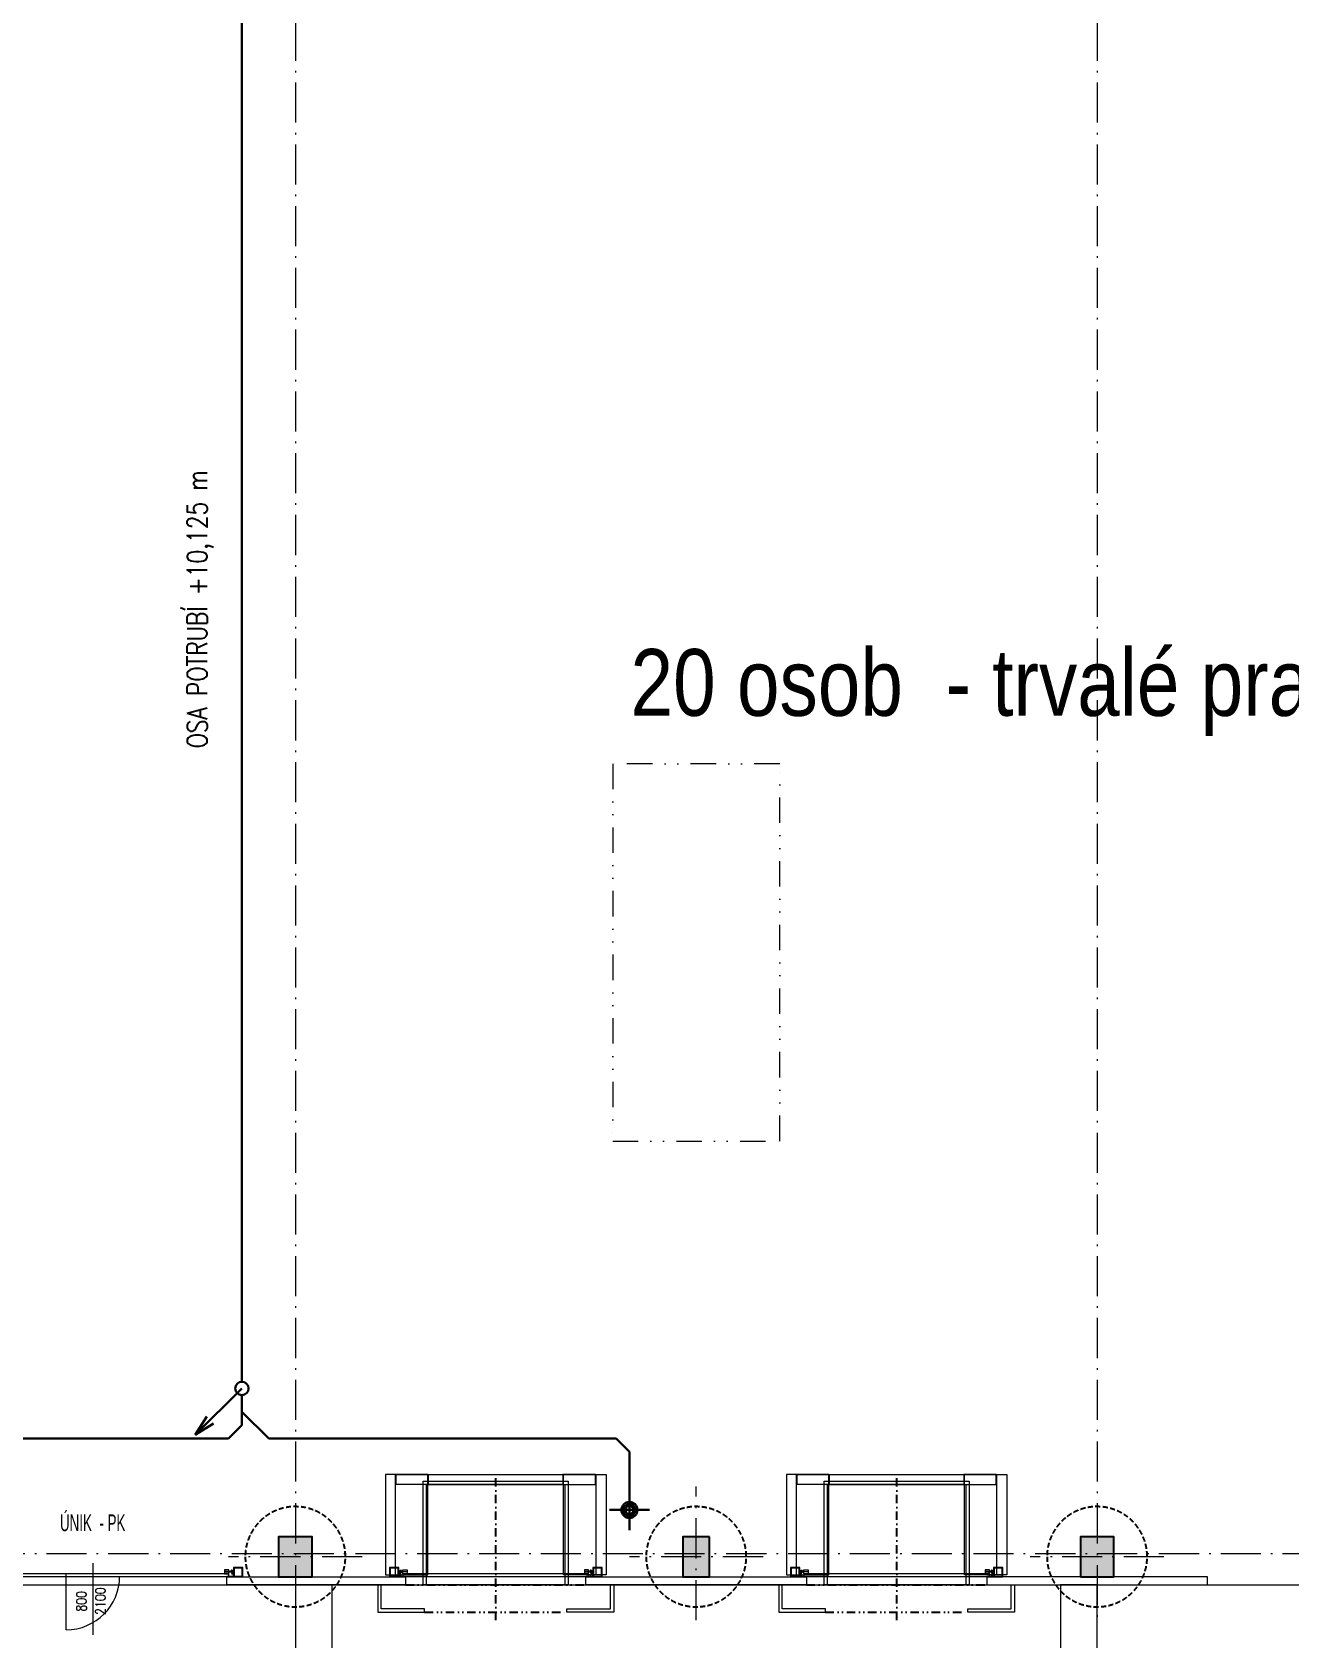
# Model space of a CAD drawing. Header units: millimetres. Extents: x 325046 to 1268204, y 1875583 to 2761998.
# Drawn here: x 726139 to 744963, y 2469612 to 2493673 of the extents above; entities that cross this region are included whole.
import ezdxf

# ---------------------------------------------------------------- set-up
doc = ezdxf.new("R2010")
doc.units = ezdxf.units.MM
doc.header["$LTSCALE"] = 100
doc.header["$PDMODE"] = 65
for name, pattern in [('$AUDIT_BAD_LTYPE1', [0]), ('ACAD_ISO10W100', [18.5, 12, -3, 0.5, -3]), ('DASHDOT', [1, 0.5, -0.25, 0, -0.25]), ('DASHED', [0.75, 0.5, -0.25]), ('DIVIDE', [31.75, 12.7, -6.35, 0, -6.35, 0, -6.35]), ('SO02_F11anp01$0${ Leader Line}', [0])]:
    doc.linetypes.add(name, pattern=pattern)
for name, color, linetype, lineweight, true_color in [('DVEŘE - POPIS', 7, 'Continuous', 5, 0x008a22), ('GATE', 7, 'Continuous', 9, 0x002eb8), ('Korabek-text', 7, 'Continuous', 0, 0x7a7a7a), ('Korabek-trasy', 7, 'Continuous', 30, 0x7478c3), ('Korabek-vpuste', 7, 'Continuous', 30, 0x6f7ceb), ('Manipulační - obrys - 1. etapa', 7, 'Continuous', 13, 0x1a63a8), ('OCELOVÉ KONSTRUKCE', 7, 'Continuous', 13, 0x2865c8), ('otvory', 7, 'Continuous', 20, 0xb30000), ('Parkování - členění - 2. etapa', 7, 'Continuous', 9, 0x4f4fb0), ('PO - dveře a odolnosti', 7, 'Continuous', 9, 0xc51645), ('Světlíky', 7, 'DIVIDE', 15, 0xf81696), ('TECH - počty osob', 7, 'Continuous', 9, 0xf91a5d)]:
    doc.layers.add(name, color=color, linetype=linetype, lineweight=lineweight, true_color=true_color)
for name, color, linetype in [('Kóty osové', 5, 'Continuous'), ('NRŘ', 6, 'DIVIDE'), ('ŽB- SLOUPY', 3, 'Continuous')]:
    doc.layers.add(name, color=color, linetype=linetype)
for name, color, linetype, lineweight in [('Objekty - osy', 5, 'ACAD_ISO10W100', 20), ('OBVODOVÝ PLÁŠŤ', 2, 'Continuous', 9), ('PŘEDĚL', 8, 'Continuous', 5), ('ŽB - Šraf-prefa', 253, 'Continuous', 13)]:
    doc.layers.add(name, color=color, linetype=linetype, lineweight=lineweight)
doc.layers.add('Příprava na dock', color=7, linetype='Continuous', true_color=0x616161)
doc.styles.add('ARIAL NARROW', font='ARIALN.TTF')
doc.styles.add('ARIL-TENKÝ', font='arial.ttf')
doc.styles.add('FSIMPLEX', font='simplex.shx')
doc.styles.add('ROMANS', font='romans.shx', dxfattribs={"width": 0.8})
doc.dimstyles.new('400', dxfattribs={"dimscale": 400, "dimtxt": 2.5, "dimasz": 2, "dimexe": 1, "dimexo": 12, "dimgap": 1, "dimtad": 1, "dimdec": 0, "dimzin": 0, "dimdsep": 46, "dimtxsty": 'ARIL-TENKÝ', "dimblk": 'ARCHTICK', "dimcen": 4, "dimdle": 1, "dimclrd": 256, "dimclre": 256, "dimclrt": 7, "dimadec": 0, "dimazin": 0, "dimtfac": 1, "dimtdec": 0, "dimtix": 1, "dimtofl": 0, "dimtmove": 0, "dimatfit": 0, "dimldrblk": 'OBLIQUE', "dimfxl": 1, "dimtolj": 1, "dimtzin": 0, "dimlwd": -1, "dimlwe": -1, "dimarcsym": 0})

# ---------------------------------------------------------------- blocks, each defined once
blk = doc.blocks.new('H1 PU')
at = {"layer": 'Příprava na dock', "linetype": 'DASHED', "ltscale": 1.5}
blk.add_circle((1537736, -4876565), 750, dxfattribs=at)
blk = doc.blocks.new('A$C7DC35752')
at = {"layer": 'OCELOVÉ KONSTRUKCE', "flags": 128}
blk.add_lwpolyline([(0, 140), (0, 0), (140, 0), (140, 140), (0, 140)], dxfattribs=at)
blk.add_lwpolyline([(10, 130), (10, 10), (130, 10), (130, 130)], close=True, dxfattribs=at)
blk = doc.blocks.new('vpust_tučně')
at = {"layer": 'Korabek-vpuste'}
for p, q in [((53.146, 90.671), (53.146, 91.171)), ((52.896, 90.921), (53.396, 90.921))]:
    blk.add_line(p, q, dxfattribs=at)
for radius in [0.1, 0.075, 0.05]:
    blk.add_circle((53.146, 90.921), radius, dxfattribs=at)
blk = doc.blocks.new('A$C73023567')
at = {"layer": 'Korabek-trasy'}
for p, q in [((23475, 31215.6), (23475, 7415.6)), ((23475, 7315.6), (22777.7, 6618.2)), ((23475, 7215.6), (23475, 6765.9)), ((22777.7, 6618.2), (22948.4, 6892.8)), ((22777.7, 6618.2), (23052.3, 6788.9)), ((23475, 6765.9), (23274.7, 6565.6)), ((23475, 6966.2), (23875.7, 6565.6)), ((23274.7, 6565.6), (13475.3, 6565.6)), ((23875.7, 6565.6), (29074.7, 6565.6)), ((29074.7, 6565.6), (29275, 6365.2)), ((29275, 5495.6), (29275, 6365.2))]:
    blk.add_line(p, q, dxfattribs=at)
blk.add_circle((23475, 7315.6), 100, dxfattribs=at)
at = {"layer": 'Korabek-vpuste', "xscale": 1200, "yscale": 1200, "zscale": 1200, "rotation": 269.9999999927888}
blk.add_blockref('vpust_tučně', (-79830.6, 69270.4), dxfattribs=at)
at = {"layer": 'Korabek-text', "insert": (23048.2, 16901.8), "char_height": 300, "width": 28411.347, "attachment_point": 7, "rotation": 90, "style": 'ROMANS'}
blk.add_mtext('OSA POTRUBÍ +10,125 m', dxfattribs=at)
blk = doc.blocks.new('_ARCHTICK')
at = {"color": 0, "linetype": 'ByBlock', "const_width": 0.15}
blk.add_lwpolyline([(-0.5, -0.5), (0.5, 0.5)], dxfattribs=at)
blk = doc.blocks.new('*D1557')
at = {"layer": 'Defpoints', "color": 0, "transparency": 16777216}
for p in [(705684, 2470423), (1018474, 2470423), (705684, 2462680)]:
    blk.add_point(p, dxfattribs=at)
at = {"layer": 'Kóty osové', "transparency": 16777216}
for p, q in [((705684, 2465623), (705684, 2462280)), ((1018474, 2465623), (1018474, 2462280)), ((1018874, 2462680), (705284, 2462680))]:
    blk.add_line(p, q, dxfattribs=at)
at = {"layer": 'Kóty osové', "transparency": 16777216, "xscale": 800, "yscale": 800, "zscale": 800, "rotation": 180}
blk.add_blockref('_ARCHTICK', (705684, 2462680), dxfattribs=at)
at = {"layer": 'Kóty osové', "transparency": 16777216, "xscale": 800, "yscale": 800, "zscale": 800}
blk.add_blockref('_ARCHTICK', (1018474, 2462680), dxfattribs=at)
at = {"layer": 'Kóty osové', "color": 7, "transparency": 16777216, "insert": (862079, 2463591), "char_height": 1000, "attachment_point": 5, "style": 'ARIL-TENKÝ'}
blk.add_mtext('\\A1;312790', dxfattribs=at)
blk = doc.blocks.new('_Oblique')
at = {"color": 0, "lineweight": -2}
blk.add_line((-0.5, -0.5), (0.5, 0.5), dxfattribs=at)

msp = doc.modelspace()

# ---------------------------------------------------------------- hatches: boundary and pattern name
at = {"layer": 'ŽB - Šraf-prefa'}
h = msp.add_hatch(color=256, dxfattribs=at)
h.dxf.hatch_style = 1
h.paths.add_polyline_path([(729828.7, 2470542.7), (730328.7, 2470542.7), (730328.7, 2471142.7), (729828.7, 2471142.7)])
h = msp.add_hatch(color=256, dxfattribs=at)
h.dxf.hatch_style = 1
h.paths.add_polyline_path([(736278.7, 2471142.7), (735878.7, 2471142.7), (735878.7, 2470542.7), (736278.7, 2470542.7)])
h = msp.add_hatch(color=256, dxfattribs=at)
h.dxf.hatch_style = 1
h.paths.add_polyline_path([(741828.7, 2470542.7), (742328.7, 2470542.7), (742328.7, 2471142.7), (741828.7, 2471142.7)])

# ---------------------------------------------------------------- linework, layer by layer
at = {"layer": 'GATE'}
for p, q in [((731578.7, 2470572.7), (731578.7, 2472072.7)), ((734578.7, 2470572.7), (734578.7, 2472072.7)), ((737578.7, 2470572.7), (737578.7, 2472072.7)), ((740578.7, 2470572.7), (740578.7, 2472072.7))]:
    msp.add_line(p, q, dxfattribs=at)
for points in [[(731428.7, 2470572.6), (731428.7, 2470572.6), (732063.7, 2470572.7), (732063.7, 2472072.7), (732063.7, 2472072.7), (731428.7, 2472072.8), (731428.7, 2472072.8), (731428.7, 2472072.8), (731428.7, 2470572.7), (731428.7, 2470572.6), (731428.7, 2470572.6), (731428.7, 2470572.6)], [(732073.7, 2471922.8), (731588.7, 2471922.8), (731588.7, 2472072.7), (732073.7, 2472072.7)], [(732073.7, 2472072.7), (734083.7, 2472072.7), (734083.7, 2471922.8), (732073.7, 2471922.8), (732073.7, 2472072.7)], [(734080.2, 2471922.8), (734568.7, 2471922.8), (734568.7, 2472072.7), (734083.7, 2472072.7)], [(734728.7, 2472072.7), (734728.7, 2472072.7), (734728.7, 2472072.7), (734728.7, 2472072.7), (734728.7, 2470572.7), (734728.7, 2470572.7), (734728.7, 2470572.7), (734728.7, 2470572.7), (734728.7, 2470572.7), (734093.7, 2470572.7), (734093.7, 2472072.7), (734728.7, 2472072.7)], [(737428.7, 2470572.6), (737428.7, 2470572.6), (738063.7, 2470572.7), (738063.7, 2472072.7), (738063.7, 2472072.7), (737428.7, 2472072.8), (737428.7, 2472072.8), (737428.7, 2472072.8), (737428.7, 2470572.7), (737428.7, 2470572.6), (737428.7, 2470572.6), (737428.7, 2470572.6)], [(738073.7, 2471922.8), (737588.7, 2471922.8), (737588.7, 2472072.7), (738073.7, 2472072.7)], [(738073.7, 2472072.7), (740083.7, 2472072.7), (740083.7, 2471922.8), (738073.7, 2471922.8), (738073.7, 2472072.7)], [(740080.2, 2471922.8), (740568.7, 2471922.8), (740568.7, 2472072.7), (740083.7, 2472072.7)], [(740728.7, 2472072.7), (740728.7, 2472072.7), (740728.7, 2472072.7), (740728.7, 2472072.7), (740728.7, 2470572.7), (740728.7, 2470572.7), (740728.7, 2470572.7), (740728.7, 2470572.7), (740728.7, 2470572.7), (740093.7, 2470572.7), (740093.7, 2472072.7), (740728.7, 2472072.7)]]:
    msp.add_lwpolyline(points, dxfattribs=at)
at = {"layer": 'GATE', "linetype": 'Continuous'}
for points in [[(734163.3, 2471972.8), (734163.3, 2470422.7), (731993.3, 2470422.7), (731993.3, 2471972.8)], [(740163.3, 2471972.8), (740163.3, 2470422.7), (737993.3, 2470422.7), (737993.3, 2471972.8)]]:
    msp.add_lwpolyline(points, close=True, dxfattribs=at)
for points in [[(732043.3, 2470422.7), (732043.3, 2471922.8), (734113.3, 2471922.8), (734113.3, 2470422.7)], [(738043.3, 2470422.7), (738043.3, 2471922.8), (740113.3, 2471922.8), (740113.3, 2470422.7)], [(731312.8, 2470422.7), (731312.8, 2470012.7), (732013.3, 2470012.7), (732013.3, 2470062.7), (731362.8, 2470062.7), (731362.8, 2470422.7)], [(734843.8, 2470422.7), (734843.8, 2470012.7), (734143.3, 2470012.7), (734143.3, 2470062.7), (734793.8, 2470062.7), (734793.8, 2470422.7)], [(737312.8, 2470422.7), (737312.8, 2470012.7), (738013.3, 2470012.7), (738013.3, 2470062.7), (737362.8, 2470062.7), (737362.8, 2470422.7)], [(740843.8, 2470422.7), (740843.8, 2470012.7), (740143.3, 2470012.7), (740143.3, 2470062.7), (740793.8, 2470062.7), (740793.8, 2470422.7)]]:
    msp.add_lwpolyline(points, dxfattribs=at)
at = {"layer": 'Manipulační - obrys - 1. etapa'}
msp.add_lwpolyline([(1078473.7, 2536304.3), (1020165.4, 2469009.6), (1008323.1, 2455342.1, -0.2227545), (1001625.4, 2452363.4), (995702.1, 2452358.5), (995702.1, 2449363.8), (830802.7, 2449363.2, -0.1831287), (804292.9, 2459409.4, 0.3789665), (775131.9, 2459409.3, -0.1831282), (748622.2, 2449362.9), (705683.7, 2449362.8), (705683.7, 2470422.7), (1018473.7, 2470422.7), (1018513.7, 2494382.7), (1018473.7, 2542472.7), (1018473.7, 2542472.7), (1018473.7, 2542472.7), (1018473.7, 2542472.7), (1018578.7, 2542472.7)], format="xyb", dxfattribs=at)
at = {"layer": 'NRŘ', "ltscale": 0.1}
for p, q in [((731728.7, 2470422.7), (734428.7, 2470422.7)), ((737728.7, 2470422.7), (740428.7, 2470422.7)), ((732013.3, 2470012.7), (734143.3, 2470012.7)), ((738013.3, 2470012.7), (740143.3, 2470012.7))]:
    msp.add_line(p, q, dxfattribs=at)
at = {"layer": 'Objekty - osy', "ltscale": 0.5}
for points in [[(730078.7, 2591892.7), (730078.7, 2469892.7)], [(742078.7, 2591892.7), (742078.7, 2469892.7)], [(736078.7, 2469892.7), (736078.7, 2471892.7)], [(705078.7, 2470892.7), (1019078.7, 2470892.7)], [(731078.7, 2470842.7), (729078.7, 2470842.7)], [(737078.7, 2470842.7), (735078.7, 2470842.7)], [(743078.7, 2470842.7), (741078.7, 2470842.7)]]:
    msp.add_lwpolyline(points, dxfattribs=at)
at = {"layer": 'OBVODOVÝ PLÁŠŤ'}
for p, q in [((731688.7, 2470542.7), (731688.7, 2470542.7)), ((734493.7, 2470542.7), (734493.7, 2470542.7)), ((737678.7, 2470542.7), (737678.7, 2470542.7)), ((740493.7, 2470542.7), (740493.7, 2470542.7))]:
    msp.add_line(p, q, dxfattribs=at)
for points in [[(729053.7, 2470542.7), (731728.7, 2470542.7), (731728.7, 2470422.7), (729053.7, 2470422.7), (729053.7, 2470542.7)], [(734428.7, 2470542.7), (737728.7, 2470542.7), (737728.7, 2470422.7), (734428.7, 2470422.7), (734428.7, 2470542.7)], [(740428.7, 2470542.7), (740428.7, 2470422.7), (743728.7, 2470422.7), (743728.7, 2470542.7), (740428.7, 2470542.7)]]:
    msp.add_lwpolyline(points, dxfattribs=at)
at = {"layer": 'otvory'}
msp.add_line((726648.7, 2469748.6), (726648.7, 2470587.7), dxfattribs=at)
at = {"layer": 'otvory', "ltscale": 2, "transparency": 33554687}
msp.add_line((727048.7, 2470747.6), (727048.7, 2469674), dxfattribs=at)
at = {"layer": 'otvory'}
for points in [[(729083.2, 2470547.7), (729083.2, 2470587.7), (725014.1, 2470587.7), (725014.1, 2470547.7), (729083.2, 2470547.7)], [(734468.2, 2470547.7), (734468.2, 2470587.7), (731689.1, 2470587.7), (731689.1, 2470547.7), (734468.2, 2470547.7)], [(740468.2, 2470547.7), (740468.2, 2470587.7), (737689.1, 2470587.7), (737689.1, 2470547.7), (740468.2, 2470547.7)]]:
    msp.add_lwpolyline(points, dxfattribs=at)
at = {"layer": 'otvory', "ltscale": 2, "transparency": 33554687}
msp.add_arc((726648.7, 2470548.6), 800, 270, 0, dxfattribs=at)
at = {"layer": 'Parkování - členění - 2. etapa'}
for points in [[(730078.7, 2470422.8), (730078.2, 2458422.8, 1.2872633), (730628.2, 2458422.7), (730628.7, 2470422.7), (730078.7, 2470422.8)], [(741528.7, 2470422.8), (741528.2, 2458422.8, 0.9544085), (742078.2, 2458422.7), (742078.6, 2470422.7), (741528.7, 2470422.8)]]:
    msp.add_lwpolyline(points, format="xyb", dxfattribs=at)
at = {"layer": 'PŘEDĚL'}
for p, q in [((731643.9, 2470555.3), (731643.9, 2470550.5)), ((731645.6, 2470556.5), (731656.5, 2470556.5)), ((731647.3, 2470555.3), (731647.3, 2470550.5)), ((731648.7, 2470540.7), (731648.7, 2470563.8)), ((731648.7, 2470563.8), (731653.3, 2470563.8)), ((731653.3, 2470540.7), (731653.3, 2470563.8)), ((731654.8, 2470555.3), (731654.8, 2470550.5)), ((731658.2, 2470555.3), (731658.2, 2470550.5)), ((734491.8, 2470555.3), (734491.8, 2470550.5)), ((734493.5, 2470556.5), (734504.3, 2470556.5)), ((734495.2, 2470555.3), (734495.2, 2470550.5)), ((734496.5, 2470540.7), (734496.5, 2470563.8)), ((734496.5, 2470563.8), (734501.2, 2470563.8)), ((734501.2, 2470540.7), (734501.2, 2470563.8)), ((734502.7, 2470555.3), (734502.7, 2470550.5)), ((734506, 2470555.3), (734506, 2470550.5)), ((737643.9, 2470555.3), (737643.9, 2470550.5)), ((737645.6, 2470556.5), (737656.5, 2470556.5)), ((737647.3, 2470555.3), (737647.3, 2470550.5)), ((737648.7, 2470540.7), (737648.7, 2470563.8)), ((737648.7, 2470563.8), (737653.3, 2470563.8)), ((737653.3, 2470540.7), (737653.3, 2470563.8)), ((737654.8, 2470555.3), (737654.8, 2470550.5)), ((737658.2, 2470555.3), (737658.2, 2470550.5)), ((740491.8, 2470555.3), (740491.8, 2470550.5)), ((740493.5, 2470556.5), (740504.3, 2470556.5)), ((740495.2, 2470555.3), (740495.2, 2470550.5)), ((740496.5, 2470540.7), (740496.5, 2470563.8)), ((740496.5, 2470563.8), (740501.2, 2470563.8)), ((740501.2, 2470540.7), (740501.2, 2470563.8)), ((740502.7, 2470555.3), (740502.7, 2470550.5)), ((740506, 2470555.3), (740506, 2470550.5)), ((731643.9, 2470550.5), (731658.2, 2470550.5)), ((731656.5, 2470550.5), (731654.8, 2470550.5)), ((734491.8, 2470550.5), (734506, 2470550.5)), ((734504.3, 2470550.5), (734502.7, 2470550.5)), ((737643.9, 2470550.5), (737658.2, 2470550.5)), ((737656.5, 2470550.5), (737654.8, 2470550.5)), ((740491.8, 2470550.5), (740506, 2470550.5)), ((740504.3, 2470550.5), (740502.7, 2470550.5))]:
    msp.add_line(p, q, dxfattribs=at)
for points in [[(729083.2, 2470587.7), (729083.2, 2470644.3), (729019.1, 2470644.3), (729019.1, 2470587.7)], [(729120.2, 2470614.3), (729120.2, 2470622.1), (729019.1, 2470622.1), (729019.1, 2470614.3)], [(731662.1, 2470614.9), (731662.1, 2470622.7), (731752.2, 2470622.7), (731752.2, 2470614.9)], [(731689.1, 2470587.7), (731689.1, 2470644.3), (731753.2, 2470644.3), (731753.2, 2470587.7)], [(734468.2, 2470587.7), (734468.2, 2470644.3), (734404.1, 2470644.3), (734404.1, 2470587.7)], [(734495.2, 2470614.5), (734495.2, 2470622.4), (734404.1, 2470622.4), (734404.1, 2470614.5)], [(737662.1, 2470614.9), (737662.1, 2470622.7), (737752.2, 2470622.7), (737752.2, 2470614.9)], [(737689.1, 2470587.7), (737689.1, 2470644.3), (737753.2, 2470644.3), (737753.2, 2470587.7)], [(740468.2, 2470587.7), (740468.2, 2470644.3), (740404.1, 2470644.3), (740404.1, 2470587.7)], [(740495.2, 2470614.5), (740495.2, 2470622.4), (740404.1, 2470622.4), (740404.1, 2470614.5)], [(731641.4, 2470549.9), (731641.4, 2470547.9), (731660.6, 2470547.9), (731660.6, 2470549.9)], [(734489.3, 2470549.9), (734489.3, 2470547.9), (734508.5, 2470547.9), (734508.5, 2470549.9)], [(737641.4, 2470549.9), (737641.4, 2470547.9), (737660.6, 2470547.9), (737660.6, 2470549.9)], [(740489.3, 2470549.9), (740489.3, 2470547.9), (740508.5, 2470547.9), (740508.5, 2470549.9)]]:
    msp.add_lwpolyline(points, close=True, dxfattribs=at)
for points in [[(729053.7, 2470542.7), (729153.7, 2470542.7), (729153.7, 2470612.7), (729148.7, 2470612.7), (729148.7, 2470547.7), (729053.7, 2470547.7), (729053.7, 2470542.7)], [(729148.7, 2470612.7), (729132.9, 2470640), (729120.7, 2470640), (729116.6, 2470634.4), (729119.1, 2470632.6), (729122.2, 2470637), (729131.1, 2470637), (729145.7, 2470611.9), (729145.7, 2470586.9), (729120.7, 2470586.9), (729120.7, 2470583.9), (729148.7, 2470583.9)], [(731728.7, 2470542.7), (731628.7, 2470542.7), (731628.7, 2470612.7), (731633.7, 2470612.7), (731633.7, 2470547.7), (731728.7, 2470547.7), (731728.7, 2470542.7)], [(731633.7, 2470612.7), (731649.4, 2470640), (731661.6, 2470640), (731665.7, 2470634.4), (731663.3, 2470632.6), (731660.1, 2470637), (731651.2, 2470637), (731636.7, 2470611.9), (731636.7, 2470586.9), (731661.7, 2470586.9), (731661.7, 2470583.9), (731633.7, 2470583.9)], [(734428.7, 2470542.7), (734528.7, 2470542.7), (734528.7, 2470612.7), (734523.7, 2470612.7), (734523.7, 2470547.7), (734428.7, 2470547.7), (734428.7, 2470542.7)], [(734523.7, 2470612.7), (734507.9, 2470640), (734495.7, 2470640), (734491.6, 2470634.4), (734494.1, 2470632.6), (734497.2, 2470637), (734506.1, 2470637), (734520.7, 2470611.9), (734520.7, 2470586.9), (734495.7, 2470586.9), (734495.7, 2470583.9), (734523.7, 2470583.9)], [(737728.7, 2470542.7), (737628.7, 2470542.7), (737628.7, 2470612.7), (737633.7, 2470612.7), (737633.7, 2470547.7), (737728.7, 2470547.7), (737728.7, 2470542.7)], [(737633.7, 2470612.7), (737649.4, 2470640), (737661.6, 2470640), (737665.7, 2470634.4), (737663.3, 2470632.6), (737660.1, 2470637), (737651.2, 2470637), (737636.7, 2470611.9), (737636.7, 2470586.9), (737661.7, 2470586.9), (737661.7, 2470583.9), (737633.7, 2470583.9)], [(740428.7, 2470542.7), (740528.7, 2470542.7), (740528.7, 2470612.7), (740523.7, 2470612.7), (740523.7, 2470547.7), (740428.7, 2470547.7), (740428.7, 2470542.7)], [(740523.7, 2470612.7), (740507.9, 2470640), (740495.7, 2470640), (740491.6, 2470634.4), (740494.1, 2470632.6), (740497.2, 2470637), (740506.1, 2470637), (740520.7, 2470611.9), (740520.7, 2470586.9), (740495.7, 2470586.9), (740495.7, 2470583.9), (740523.7, 2470583.9)]]:
    msp.add_lwpolyline(points, dxfattribs=at)
for points in [[(729133.5, 2470605.9), (729133.5, 2470629.9, 0.4142136), (729128.5, 2470634.9), (729125.2, 2470634.9, 0.4142136), (729120.2, 2470629.9), (729120.2, 2470605.9, 0.4142136), (729125.2, 2470600.9), (729128.5, 2470600.9, 0.4142136)], [(731648.9, 2470605.9), (731648.9, 2470629.9, -0.4142136), (731653.9, 2470634.9), (731657.1, 2470634.9, -0.4142136), (731662.1, 2470629.9), (731662.1, 2470605.9, -0.4142136), (731657.1, 2470600.9), (731653.9, 2470600.9, -0.4142136)], [(734508.5, 2470605.9), (734508.5, 2470629.9, 0.4142136), (734503.5, 2470634.9), (734500.2, 2470634.9, 0.4142136), (734495.2, 2470629.9), (734495.2, 2470605.9, 0.4142136), (734500.2, 2470600.9), (734503.5, 2470600.9, 0.4142136)], [(737648.9, 2470605.9), (737648.9, 2470629.9, -0.4142136), (737653.9, 2470634.9), (737657.1, 2470634.9, -0.4142136), (737662.1, 2470629.9), (737662.1, 2470605.9, -0.4142136), (737657.1, 2470600.9), (737653.9, 2470600.9, -0.4142136)], [(740508.5, 2470605.9), (740508.5, 2470629.9, 0.4142136), (740503.5, 2470634.9), (740500.2, 2470634.9, 0.4142136), (740495.2, 2470629.9), (740495.2, 2470605.9, 0.4142136), (740500.2, 2470600.9), (740503.5, 2470600.9, 0.4142136)]]:
    msp.add_lwpolyline(points, format="xyb", close=True, dxfattribs=at)
for centre, radius, start, end in [((731645.6, 2470554.6), 1.83, 22.61986, 157.38014), ((731651, 2470549.6), 6.81, 56.60151, 123.39849), ((731656.5, 2470554.6), 1.83, 22.61986, 157.38014), ((734493.5, 2470554.6), 1.83, 22.61986, 157.38014), ((734498.9, 2470549.6), 6.81, 56.60151, 123.39849), ((734504.3, 2470554.6), 1.83, 22.61986, 157.38014), ((737645.6, 2470554.6), 1.83, 22.61986, 157.38014), ((737651, 2470549.6), 6.81, 56.60151, 123.39849), ((737656.5, 2470554.6), 1.83, 22.61986, 157.38014), ((740493.5, 2470554.6), 1.83, 22.61986, 157.38014), ((740498.9, 2470549.6), 6.81, 56.60151, 123.39849), ((740504.3, 2470554.6), 1.83, 22.61986, 157.38014)]:
    msp.add_arc(centre, radius, start, end, dxfattribs=at)
at = {"layer": 'Příprava na dock', "linetype": 'DASHDOT', "ltscale": 2.5}
for points in [[(733078.7, 2469892.7), (733078.7, 2472072.7)], [(739078.7, 2469892.7), (739078.7, 2472072.7)]]:
    msp.add_lwpolyline(points, dxfattribs=at)
at = {"layer": 'Světlíky', "ltscale": 0.3}
msp.add_lwpolyline([(734828.7, 2477067.7), (737328.7, 2477067.7), (737328.7, 2482717.7), (734828.7, 2482717.7)], close=True, dxfattribs=at)
at = {"layer": 'ŽB- SLOUPY'}
for points in [[(729828.7, 2470542.7), (730328.7, 2470542.7), (730328.7, 2471142.7), (729828.7, 2471142.7)], [(736278.7, 2471142.7), (735878.7, 2471142.7), (735878.7, 2470542.7), (736278.7, 2470542.7)], [(741828.7, 2470542.7), (742328.7, 2470542.7), (742328.7, 2471142.7), (741828.7, 2471142.7)]]:
    msp.add_lwpolyline(points, close=True, dxfattribs=at)

# ---------------------------------------------------------------- block references
at = {"layer": 'Korabek-trasy', "linetype": 'SO02_F11anp01$0${ Leader Line}'}
msp.add_blockref('A$C73023567', (705803.7, 2466047.2), dxfattribs=at)
at = {"layer": 'OCELOVÉ KONSTRUKCE', "linetype": '$AUDIT_BAD_LTYPE1', "rotation": 180}
for p in [(729293.7, 2470682.7), (731628.7, 2470682.7), (734668.7, 2470682.7), (737628.7, 2470682.7), (740668.7, 2470682.7)]:
    msp.add_blockref('A$C7DC35752', p, dxfattribs=at)
at = {"layer": 'Příprava na dock', "xscale": -1, "rotation": 89.99999999999993}
for p in [(-4146486.3, 4008578.7), (-4140486.3, 4008578.7), (-4134486.3, 4008578.7)]:
    msp.add_blockref('H1 PU', p, dxfattribs=at)

# ---------------------------------------------------------------- texts
at = {"layer": 'DVEŘE - POPIS', "style": 'FSIMPLEX', "width": 0.8}
for s, p in [('800', (726952.1, 2470019.8)), ('2100', (727236.1, 2469972))]:
    msp.add_text(s, height=150, rotation=90, dxfattribs=at).set_placement(p)
at = {"layer": 'PO - dveře a odolnosti', "insert": (726555.3, 2471475.5, 0), "char_height": 250, "width": 3980.887, "attachment_point": 1, "style": 'ARIAL NARROW'}
msp.add_mtext('\\A1;{\\W0.7;ÚNIK  - PK}', dxfattribs=at)
at = {"layer": 'TECH - počty osob', "style": 'ARIAL NARROW'}
msp.add_text('20 osob  - trvalé pracoviště', height=1000, dxfattribs=at).set_placement((735095.6, 2483434.9))

# ---------------------------------------------------------------- dimensions: what is measured, and where the dimension line sits
at = {"layer": 'Kóty osové'}
dim = msp.add_linear_dim(base=(705683.7, 2462679.9), p1=(1018473.7, 2470422.7), p2=(705683.7, 2470422.7), dimstyle='400', override={"dimtmove": 1}, dxfattribs=at)
dim.commit()
dim.dimension.update_dxf_attribs({"geometry": '*D1557', "text_midpoint": (862078.7, 2463590.9)})

doc.saveas('drawing.dxf')
